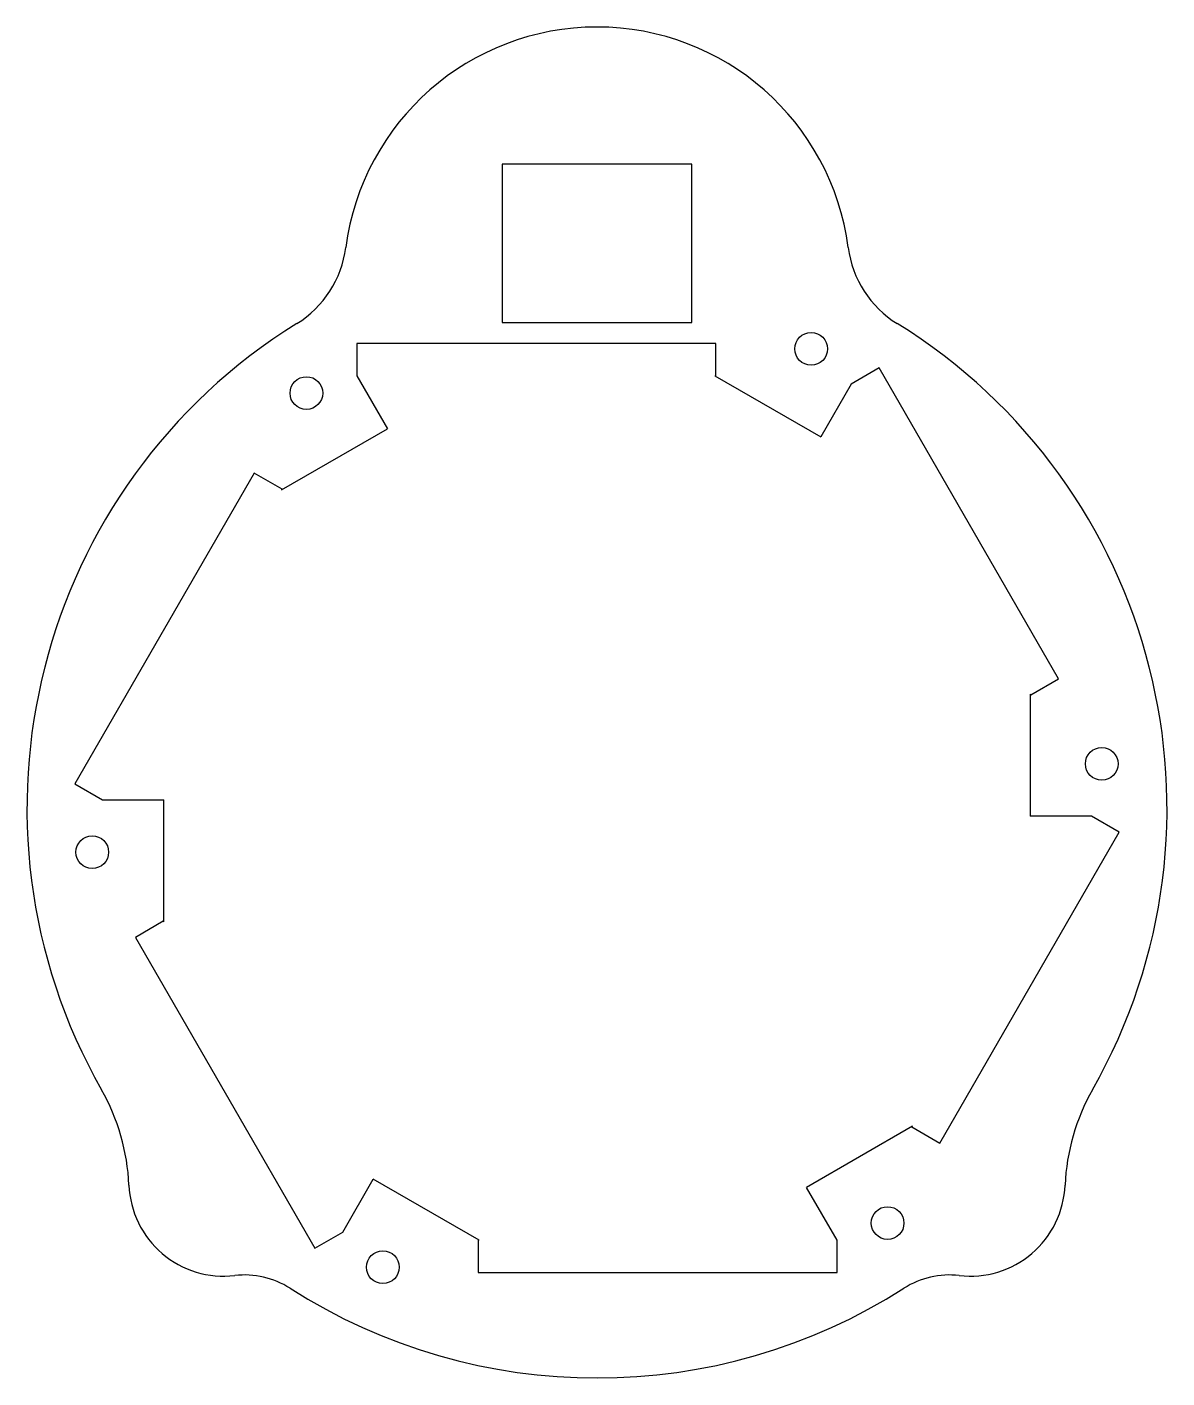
# Model space of a CAD drawing. Extents: x 94 to 202, y 41 to 169.
import ezdxf

# ---------------------------------------------------------------- set-up
doc = ezdxf.new("R2010")
doc.units = 0
doc.layers.add('View008', color=7, linetype='CONTINUOUS')

msp = doc.modelspace()

# ---------------------------------------------------------------- linework, layer by layer
at = {"layer": 'View008'}
for p, q in [((139.5, 156), (139.5, 141)), ((157.5, 156), (139.5, 156)), ((157.5, 141), (157.5, 156)), ((139.5, 141), (157.5, 141)), ((159.75, 139), (125.75, 139)), ((125.75, 139), (125.75, 135.95)), ((159.75, 135.95), (159.75, 139)), ((125.75, 135.95), (128.643, 130.938)), ((159.676, 135.95), (169.695, 130.165)), ((159.676, 135.95), (159.75, 135.95)), ((175.23, 136.702), (172.589, 135.177)), ((192.23, 107.257), (175.23, 136.702)), ((172.589, 135.177), (169.695, 130.165)), ((118.624, 125.154), (128.643, 130.938)), ((116.02, 126.743), (99.0199, 97.2979)), ((118.661, 125.218), (116.02, 126.743)), ((118.624, 125.154), (118.661, 125.218)), ((189.589, 105.732), (192.23, 107.257)), ((189.552, 105.796), (189.552, 94.2271)), ((189.552, 105.796), (189.589, 105.732)), ((99.0199, 97.2979), (101.661, 95.7729)), ((101.661, 95.7729), (107.448, 95.7729)), ((107.448, 84.2039), (107.448, 95.7729)), ((195.339, 94.2271), (189.552, 94.2271)), ((197.98, 92.7021), (195.339, 94.2271)), ((180.98, 63.2572), (197.98, 92.7021)), ((107.411, 84.2678), (104.77, 82.7428)), ((107.448, 84.2039), (107.411, 84.2678)), ((104.77, 82.7428), (121.77, 53.2979)), ((178.376, 64.8461), (168.357, 59.0616)), ((178.376, 64.8461), (178.339, 64.7822)), ((178.339, 64.7822), (180.98, 63.2572)), ((124.411, 54.8229), (127.305, 59.8345)), ((137.324, 54.05), (127.305, 59.8345)), ((171.25, 54.05), (168.357, 59.0616)), ((121.77, 53.2979), (124.411, 54.8229)), ((137.25, 54.05), (137.25, 51)), ((137.324, 54.05), (137.25, 54.05)), ((171.25, 51), (171.25, 54.05)), ((137.25, 51), (171.25, 51))]:
    msp.add_line(p, q, dxfattribs=at)
for centre in [(168.786, 138.503), (120.968, 134.319), (196.317, 99.1835), (100.683, 90.8165), (176.032, 55.6807), (128.214, 51.4972)]:
    msp.add_circle(centre, 1.55, dxfattribs=at)
for centre, radius, start, end in [((148.5, 145), 24, 7.4356, 172.564), ((114.786, 149.4), 10, -58.2117, -7.4356), ((182.214, 149.4), 10, -172.564, -121.788), ((148.5, 95), 54, 121.788, -150.38), ((148.5, 95), 54, -29.6202, 58.2117), ((84.1703, 58.4256), 20, 2.4093, 29.6202), ((212.83, 58.4256), 20, 150.38, 177.591), ((113.145, 59.6447), 9, -177.591, -83.3591), ((183.855, 59.6447), 9, -96.6409, -2.4093), ((115.111, 42.7587), 8, 57.4158, 96.6409), ((181.889, 42.7587), 8, 83.3591, 122.584), ((148.5, 95), 54, -122.584, -57.4158)]:
    msp.add_arc(centre, radius, start, end, dxfattribs=at)

doc.saveas('drawing.dxf')
